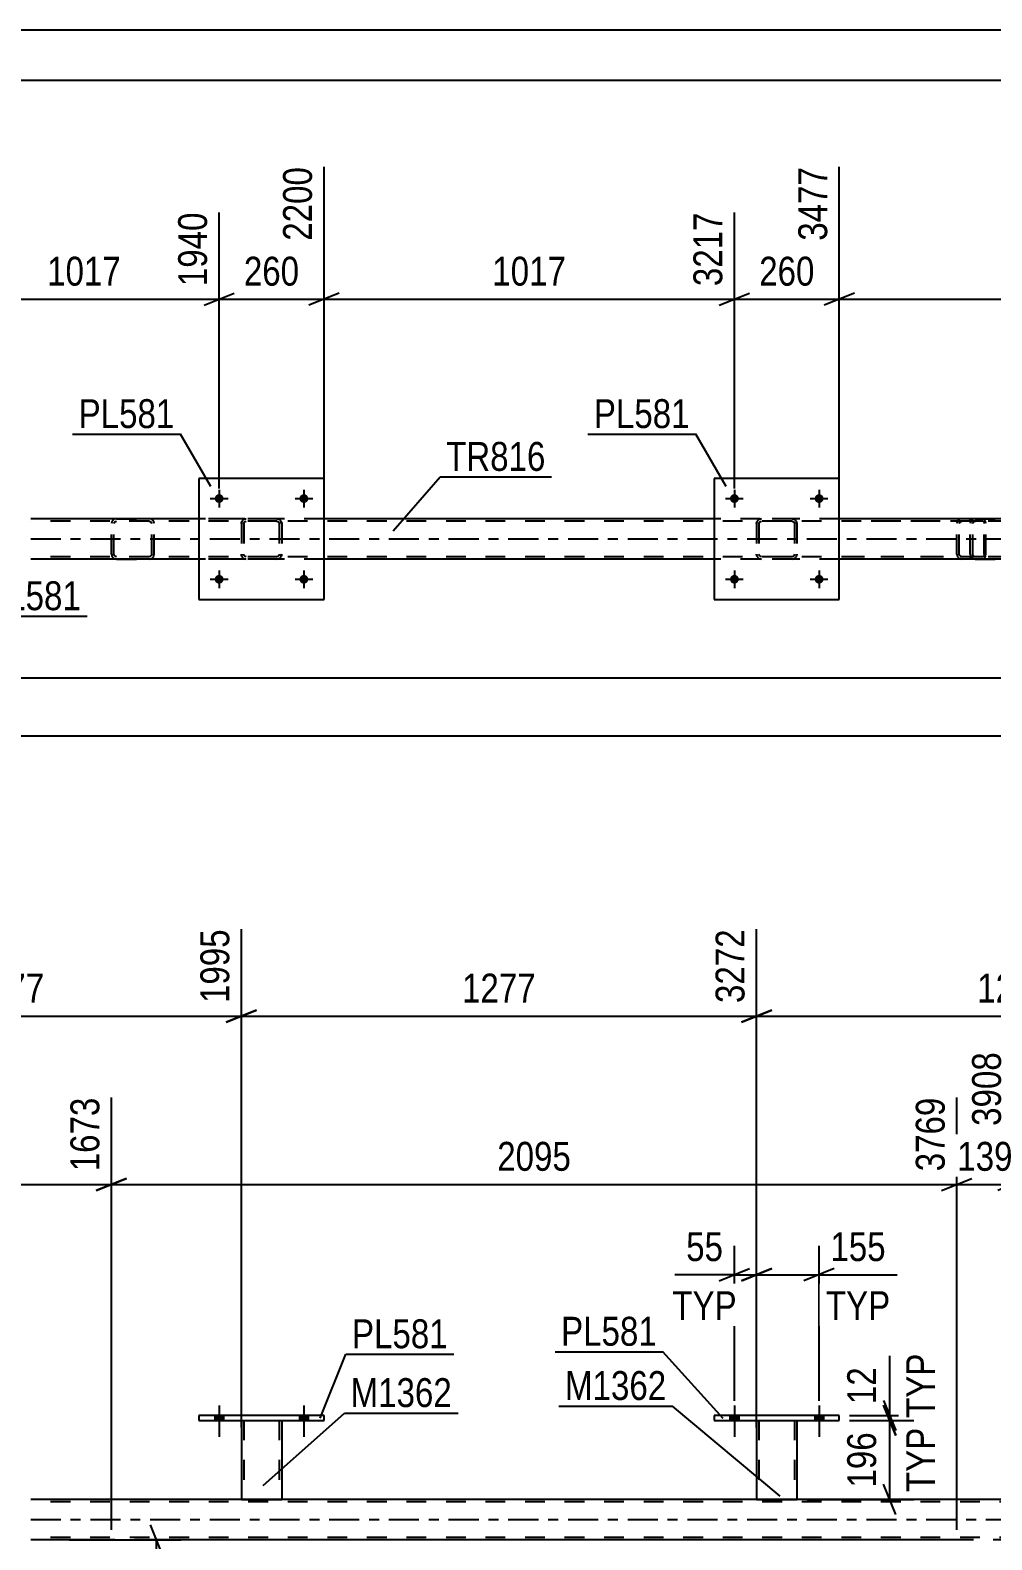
# Model space of a CAD drawing. Header units: millimetres. Extents: x 0 to 841, y 0 to 594.
# Drawn here: x 95.9 to 191.2, y 444.4 to 594 of the extents above; entities that cross this region are included whole.
import ezdxf

# ---------------------------------------------------------------- set-up
doc = ezdxf.new("R2010")
doc.units = ezdxf.units.MM
doc.linetypes.add('DXK_LINE_DOT2', pattern=[3.9198, 1.9599, -1.9599])
doc.linetypes.add('DXK_LINE_DOT3', pattern=[5.9187, 2.979, -0.9799, 0.9799, -0.9799])
doc.styles.add('Arial Narrow', font='ARIALN.TTF', dxfattribs={"height": 0.2})

# ---------------------------------------------------------------- blocks, each defined once
blk = doc.blocks.new('Unknown-272366397-1135')
at = {"color": 5, "linetype": 'Continuous'}
for p, q in [((841, 594), (0, 594)), ((836, 589), (5, 589))]:
    blk.add_line(p, q, dxfattribs=at)
blk = doc.blocks.new('Part-272366397-7309 - 4307')
at = {"color": 2, "linetype": 'Continuous'}
for p, q in [((176.11, 549.57), (163.71, 549.57)), ((163.71, 549.57), (163.71, 537.57)), ((176.11, 537.57), (176.11, 549.57)), ((163.71, 537.57), (176.11, 537.57))]:
    blk.add_line(p, q, dxfattribs=at)
blk = doc.blocks.new('Bolt-272366397-7340 - 4307')
at = {"linetype": 'Continuous'}
for points in [[(115.07, 539.57, -1), (114.19, 539.57, -1)], [(123.47, 539.57, -1), (122.59, 539.57, -1)]]:
    blk.add_hatch(color=1, dxfattribs=at).paths.add_polyline_path(points)
at = {"color": 1, "linetype": 'Continuous'}
for p, q in [((114.63, 540.45), (114.63, 538.69)), ((123.03, 540.45), (123.03, 538.69)), ((113.75, 539.57), (115.51, 539.57)), ((122.15, 539.57), (123.91, 539.57))]:
    blk.add_line(p, q, dxfattribs=at)
blk = doc.blocks.new('Part-272366397-4423 - 4307')
at = {"color": 2, "linetype": 'Continuous'}
for p, q in [((112.63, 545.57), (95.95, 545.57)), ((163.71, 545.57), (125.03, 545.57)), ((214.79, 545.57), (176.11, 545.57)), ((112.63, 541.57), (95.95, 541.57)), ((163.71, 541.57), (125.03, 541.57)), ((214.79, 541.57), (176.11, 541.57))]:
    blk.add_line(p, q, dxfattribs=at)
at = {"color": 7, "linetype": 'DXK_LINE_DOT2'}
for p, q in [((758.41, 545.33), (95.95, 545.33)), ((125.03, 545.57), (112.63, 545.57)), ((176.11, 545.57), (163.71, 545.57)), ((758.41, 541.81), (95.95, 541.81)), ((125.03, 541.57), (112.63, 541.57)), ((176.11, 541.57), (163.71, 541.57))]:
    blk.add_line(p, q, dxfattribs=at)
at = {"color": 7, "linetype": 'DXK_LINE_DOT3'}
blk.add_line((95.95, 543.57), (758.41, 543.57), dxfattribs=at)
blk = doc.blocks.new('Part-272366397-4360 - 4307')
at = {"color": 7, "linetype": 'DXK_LINE_DOT2'}
for p, q in [((189.12, 545.26), (189.08, 545.09)), ((189.08, 542.05), (189.08, 545.09)), ((189.12, 545.27), (189.12, 545.26)), ((189.34, 545.09), (189.36, 545.18)), ((189.34, 542.05), (189.34, 545.09)), ((189.36, 545.18), (189.41, 545.26)), ((189.59, 545.57), (189.4, 545.53)), ((189.41, 545.26), (189.49, 545.31)), ((189.49, 545.31), (189.59, 545.33)), ((189.59, 545.57), (192.83, 545.57)), ((204.58, 545.57), (189.59, 545.57)), ((204.58, 545.33), (189.59, 545.33)), ((193.02, 545.53), (192.83, 545.57)), ((192.83, 545.33), (192.92, 545.31)), ((192.92, 545.31), (193.01, 545.26)), ((193.01, 545.26), (193.06, 545.18)), ((193.06, 545.18), (193.08, 545.09)), ((193.08, 542.05), (193.08, 545.09)), ((193.3, 545.26), (193.3, 545.27)), ((193.34, 545.09), (193.3, 545.26)), ((193.34, 542.05), (193.34, 545.09)), ((189.08, 542.05), (189.12, 541.87)), ((189.36, 541.96), (189.34, 542.05)), ((189.41, 541.88), (189.36, 541.96)), ((189.49, 541.83), (189.41, 541.88)), ((189.59, 541.81), (189.49, 541.83)), ((204.58, 541.81), (189.59, 541.81)), ((192.92, 541.83), (192.83, 541.81)), ((193.01, 541.88), (192.92, 541.83)), ((193.06, 541.96), (193.01, 541.88)), ((193.08, 542.05), (193.06, 541.96)), ((193.3, 541.87), (193.34, 542.05)), ((189.4, 541.61), (189.59, 541.57)), ((189.59, 541.57), (192.83, 541.57)), ((204.58, 541.57), (189.59, 541.57)), ((192.83, 541.57), (193.02, 541.61))]:
    blk.add_line(p, q, dxfattribs=at)
for centre, start, end in [((189.57, 545.07), 110.7583, 155.68), ((192.85, 545.07), 24.32, 69.2417), ((189.57, 542.07), 204.32, 249.2417), ((192.85, 542.07), 290.7583, 335.68)]:
    blk.add_arc(centre, 0.496, start, end, dxfattribs=at)
blk = doc.blocks.new('Part-272366397-4368 - 4307')
at = {"color": 7, "linetype": 'DXK_LINE_DOT2'}
for p, q in [((103.98, 545.26), (103.95, 545.09)), ((103.95, 542.05), (103.95, 545.09)), ((103.98, 545.27), (103.98, 545.26)), ((104.2, 545.09), (104.22, 545.18)), ((104.2, 542.05), (104.2, 545.09)), ((104.22, 545.18), (104.28, 545.26)), ((104.46, 545.57), (104.26, 545.53)), ((104.28, 545.26), (104.36, 545.31)), ((104.36, 545.31), (104.46, 545.33)), ((104.46, 545.57), (107.69, 545.57)), ((119.44, 545.57), (104.46, 545.57)), ((119.44, 545.33), (104.46, 545.33)), ((107.89, 545.53), (107.69, 545.57)), ((107.69, 545.33), (107.79, 545.31)), ((107.79, 545.31), (107.87, 545.26)), ((107.87, 545.26), (107.93, 545.18)), ((107.93, 545.18), (107.95, 545.09)), ((107.95, 542.05), (107.95, 545.09)), ((108.17, 545.26), (108.16, 545.27)), ((108.2, 545.09), (108.17, 545.26)), ((108.2, 542.05), (108.2, 545.09)), ((103.95, 542.05), (103.98, 541.87)), ((104.22, 541.96), (104.2, 542.05)), ((104.28, 541.88), (104.22, 541.96)), ((104.36, 541.83), (104.28, 541.88)), ((104.46, 541.81), (104.36, 541.83)), ((119.44, 541.81), (104.46, 541.81)), ((107.79, 541.83), (107.69, 541.81)), ((107.87, 541.88), (107.79, 541.83)), ((107.93, 541.96), (107.87, 541.88)), ((107.95, 542.05), (107.93, 541.96)), ((108.16, 541.87), (108.2, 542.05)), ((104.26, 541.61), (104.46, 541.57)), ((104.46, 541.57), (107.69, 541.57)), ((119.44, 541.57), (104.46, 541.57)), ((107.69, 541.57), (107.89, 541.61))]:
    blk.add_line(p, q, dxfattribs=at)
for centre, start, end in [((104.44, 545.07), 110.7583, 155.68), ((107.71, 545.07), 24.32, 69.2417), ((104.44, 542.07), 204.32, 249.2417), ((107.71, 542.07), 290.7583, 335.68)]:
    blk.add_arc(centre, 0.496, start, end, dxfattribs=at)
blk = doc.blocks.new('Part-272366397-7310 - 4307')
at = {"color": 7, "linetype": 'DXK_LINE_DOT2'}
for p, q in [((116.83, 545.09), (116.86, 545.27)), ((116.86, 545.27), (116.83, 545.09)), ((116.83, 545.09), (116.83, 542.05)), ((117.07, 545.09), (117.09, 545.18)), ((117.07, 545.09), (117.07, 542.05)), ((117.09, 545.18), (117.14, 545.26)), ((117.12, 545.53), (117.31, 545.57)), ((117.31, 545.57), (117.12, 545.53)), ((117.14, 545.26), (117.22, 545.31)), ((117.22, 545.31), (117.31, 545.33)), ((120.35, 545.57), (117.31, 545.57)), ((120.35, 545.33), (117.31, 545.33)), ((120.35, 545.57), (120.53, 545.53)), ((120.53, 545.53), (120.35, 545.57)), ((120.35, 545.33), (120.44, 545.31)), ((120.44, 545.31), (120.52, 545.26)), ((120.52, 545.26), (120.57, 545.18)), ((120.57, 545.18), (120.59, 545.09)), ((120.59, 545.09), (120.59, 542.05)), ((120.79, 545.27), (120.83, 545.09)), ((120.83, 545.09), (120.79, 545.27)), ((120.83, 545.09), (120.83, 542.05)), ((116.86, 541.87), (116.83, 542.05)), ((116.83, 542.05), (116.86, 541.87)), ((117.09, 541.96), (117.07, 542.05)), ((117.14, 541.88), (117.09, 541.96)), ((117.22, 541.83), (117.14, 541.88)), ((117.31, 541.81), (117.22, 541.83)), ((120.35, 541.81), (117.31, 541.81)), ((120.44, 541.83), (120.35, 541.81)), ((120.52, 541.88), (120.44, 541.83)), ((120.57, 541.96), (120.52, 541.88)), ((120.59, 542.05), (120.57, 541.96)), ((120.83, 542.05), (120.79, 541.87)), ((120.79, 541.87), (120.83, 542.05)), ((117.31, 541.57), (117.12, 541.61)), ((117.12, 541.61), (117.31, 541.57)), ((120.35, 541.57), (117.31, 541.57)), ((120.53, 541.61), (120.35, 541.57)), ((120.35, 541.57), (120.53, 541.61))]:
    blk.add_line(p, q, dxfattribs=at)
at = {"color": 7, "linetype": 'DXK_LINE_DOT3'}
blk.add_line((118.83, 543.57), (118.83, 543.57), dxfattribs=at)
at = {"color": 7, "linetype": 'DXK_LINE_DOT2'}
for centre, start, end in [((117.31, 545.09), 112.5, 157.5), ((117.31, 545.09), 112.5, 157.5), ((120.35, 545.09), 22.5, 67.5), ((120.35, 545.09), 22.5, 67.5), ((117.31, 542.05), 202.5, 247.5), ((117.31, 542.05), 202.5, 247.5), ((120.35, 542.05), 292.5, 337.5), ((120.35, 542.05), 292.5, 337.5)]:
    blk.add_arc(centre, 0.48, start, end, dxfattribs=at)
blk = doc.blocks.new('Part-272366397-4374 - 4307')
at = {"color": 7, "linetype": 'DXK_LINE_DOT2'}
for p, q in [((189.08, 545.57), (178.2, 545.57)), ((189.08, 545.33), (178.2, 545.33)), ((187.8, 545.26), (187.76, 545.09)), ((187.76, 542.05), (187.76, 545.09)), ((187.8, 545.27), (187.8, 545.26)), ((188.01, 545.09), (188.03, 545.18)), ((188.01, 542.05), (188.01, 545.09)), ((188.03, 545.18), (188.09, 545.26)), ((188.27, 545.57), (188.07, 545.53)), ((188.09, 545.26), (188.17, 545.31)), ((188.17, 545.31), (188.27, 545.33)), ((190.36, 545.57), (188.27, 545.57)), ((190.36, 545.33), (188.27, 545.33)), ((189.08, 545.33), (189.08, 545.57)), ((190.46, 545.53), (190.36, 545.57)), ((190.36, 545.33), (190.41, 545.31)), ((190.41, 545.31), (190.45, 545.26)), ((190.45, 545.26), (190.48, 545.18)), ((190.55, 545.43), (190.46, 545.53)), ((190.48, 545.18), (190.49, 545.09)), ((190.49, 542.05), (190.49, 545.09)), ((190.61, 545.27), (190.55, 545.43)), ((190.63, 545.09), (190.61, 545.27)), ((190.63, 542.05), (190.63, 545.09)), ((190.36, 541.81), (178.2, 541.81)), ((187.76, 542.05), (187.8, 541.87)), ((188.03, 541.96), (188.01, 542.05)), ((188.09, 541.88), (188.03, 541.96)), ((188.17, 541.83), (188.09, 541.88)), ((188.27, 541.81), (188.17, 541.83)), ((189.08, 541.81), (189.08, 541.57)), ((190.41, 541.83), (190.36, 541.81)), ((190.45, 541.88), (190.41, 541.83)), ((190.48, 541.96), (190.45, 541.88)), ((190.46, 541.61), (190.55, 541.71)), ((190.49, 542.05), (190.48, 541.96)), ((190.55, 541.71), (190.61, 541.87)), ((190.61, 541.87), (190.63, 542.05)), ((189.08, 541.57), (178.2, 541.57)), ((188.07, 541.61), (188.27, 541.57)), ((190.36, 541.57), (188.27, 541.57)), ((190.36, 541.57), (190.46, 541.61))]:
    blk.add_line(p, q, dxfattribs=at)
for centre, start, end in [((188.25, 545.08), 111.1941, 156.1506), ((188.25, 542.07), 203.8494, 248.8059)]:
    blk.add_arc(centre, 0.492, start, end, dxfattribs=at)
blk = doc.blocks.new('Part-272366397-7308 - 4307')
at = {"color": 7, "linetype": 'DXK_LINE_DOT2'}
for p, q in [((167.91, 545.09), (167.94, 545.27)), ((167.94, 545.27), (167.91, 545.09)), ((167.91, 545.09), (167.91, 542.05)), ((168.15, 545.09), (168.17, 545.18)), ((168.15, 545.09), (168.15, 542.05)), ((168.17, 545.18), (168.22, 545.26)), ((168.2, 545.53), (168.39, 545.57)), ((168.39, 545.57), (168.2, 545.53)), ((168.22, 545.26), (168.3, 545.31)), ((168.3, 545.31), (168.39, 545.33)), ((171.43, 545.57), (168.39, 545.57)), ((171.43, 545.33), (168.39, 545.33)), ((171.43, 545.57), (171.61, 545.53)), ((171.61, 545.53), (171.43, 545.57)), ((171.43, 545.33), (171.52, 545.31)), ((171.52, 545.31), (171.6, 545.26)), ((171.6, 545.26), (171.65, 545.18)), ((171.65, 545.18), (171.67, 545.09)), ((171.67, 545.09), (171.67, 542.05)), ((171.87, 545.27), (171.91, 545.09)), ((171.91, 545.09), (171.87, 545.27)), ((171.91, 545.09), (171.91, 542.05)), ((167.94, 541.87), (167.91, 542.05)), ((167.91, 542.05), (167.94, 541.87)), ((168.17, 541.96), (168.15, 542.05)), ((168.22, 541.88), (168.17, 541.96)), ((168.3, 541.83), (168.22, 541.88)), ((168.39, 541.81), (168.3, 541.83)), ((171.43, 541.81), (168.39, 541.81)), ((171.52, 541.83), (171.43, 541.81)), ((171.6, 541.88), (171.52, 541.83)), ((171.65, 541.96), (171.6, 541.88)), ((171.67, 542.05), (171.65, 541.96)), ((171.91, 542.05), (171.87, 541.87)), ((171.87, 541.87), (171.91, 542.05)), ((168.39, 541.57), (168.2, 541.61)), ((168.2, 541.61), (168.39, 541.57)), ((171.43, 541.57), (168.39, 541.57)), ((171.61, 541.61), (171.43, 541.57)), ((171.43, 541.57), (171.61, 541.61))]:
    blk.add_line(p, q, dxfattribs=at)
at = {"color": 7, "linetype": 'DXK_LINE_DOT3'}
blk.add_line((169.91, 543.57), (169.91, 543.57), dxfattribs=at)
at = {"color": 7, "linetype": 'DXK_LINE_DOT2'}
for centre, start, end in [((168.39, 545.09), 112.5, 157.5), ((168.39, 545.09), 112.5, 157.5), ((171.43, 545.09), 22.5, 67.5), ((171.43, 545.09), 22.5, 67.5), ((168.39, 542.05), 202.5, 247.5), ((168.39, 542.05), 202.5, 247.5), ((171.43, 542.05), 292.5, 337.5), ((171.43, 542.05), 292.5, 337.5)]:
    blk.add_arc(centre, 0.48, start, end, dxfattribs=at)
blk = doc.blocks.new('Part-272366397-7311 - 4307')
at = {"color": 2, "linetype": 'Continuous'}
for p, q in [((125.03, 549.57), (112.63, 549.57)), ((112.63, 549.57), (112.63, 537.57)), ((125.03, 537.57), (125.03, 549.57)), ((112.63, 537.57), (125.03, 537.57))]:
    blk.add_line(p, q, dxfattribs=at)
blk = doc.blocks.new('Bolt-272366397-7338 - 4307')
at = {"linetype": 'Continuous'}
for points in [[(166.15, 539.57, -1), (165.27, 539.57, -1)], [(174.55, 539.57, -1), (173.67, 539.57, -1)]]:
    blk.add_hatch(color=1, dxfattribs=at).paths.add_polyline_path(points)
at = {"color": 1, "linetype": 'Continuous'}
for p, q in [((165.71, 540.45), (165.71, 538.69)), ((174.11, 540.45), (174.11, 538.69)), ((164.83, 539.57), (166.59, 539.57)), ((173.23, 539.57), (174.99, 539.57))]:
    blk.add_line(p, q, dxfattribs=at)
blk = doc.blocks.new('Bolt-272366397-7339 - 4307')
at = {"linetype": 'Continuous'}
for points in [[(166.15, 547.57, -1), (165.27, 547.57, -1)], [(174.55, 547.57, -1), (173.67, 547.57, -1)]]:
    blk.add_hatch(color=1, dxfattribs=at).paths.add_polyline_path(points)
at = {"color": 1, "linetype": 'Continuous'}
for p, q in [((165.71, 548.45), (165.71, 546.69)), ((174.11, 548.45), (174.11, 546.69)), ((164.83, 547.57), (166.59, 547.57)), ((173.23, 547.57), (174.99, 547.57))]:
    blk.add_line(p, q, dxfattribs=at)
blk = doc.blocks.new('Bolt-272366397-7341 - 4307')
at = {"linetype": 'Continuous'}
for points in [[(115.07, 547.57, -1), (114.19, 547.57, -1)], [(123.47, 547.57, -1), (122.59, 547.57, -1)]]:
    blk.add_hatch(color=1, dxfattribs=at).paths.add_polyline_path(points)
at = {"color": 1, "linetype": 'Continuous'}
for p, q in [((114.63, 548.45), (114.63, 546.69)), ((123.03, 548.45), (123.03, 546.69)), ((113.75, 547.57), (115.51, 547.57)), ((122.15, 547.57), (123.91, 547.57))]:
    blk.add_line(p, q, dxfattribs=at)
blk = doc.blocks.new('Part-272366397-6205 - 2830')
at = {"color": 2, "linetype": 'Continuous'}
for p, q in [((163.71, 456.68), (163.71, 456.2)), ((176.11, 456.68), (163.71, 456.68)), ((176.11, 456.2), (176.11, 456.68)), ((163.71, 456.2), (176.11, 456.2))]:
    blk.add_line(p, q, dxfattribs=at)
blk = doc.blocks.new('Bolt-272366397-6236 - 2830')
at = {"linetype": 'Continuous'}
for points in [[(114.19, 456.2), (115.07, 456.2), (115.07, 456.68), (114.19, 456.68)], [(122.59, 456.2), (123.47, 456.2), (123.47, 456.68), (122.59, 456.68)]]:
    blk.add_hatch(color=1, dxfattribs=at).paths.add_polyline_path(points)
at = {"color": 1, "linetype": 'Continuous'}
for p, q in [((114.19, 456.68), (114.19, 456.2)), ((114.63, 457.68), (114.63, 454.56)), ((115.07, 456.68), (115.07, 456.2)), ((122.59, 456.68), (122.59, 456.2)), ((123.03, 457.68), (123.03, 454.56)), ((123.47, 456.68), (123.47, 456.2))]:
    blk.add_line(p, q, dxfattribs=at)
blk = doc.blocks.new('Part-272366397-2989 - 2830')
at = {"color": 2, "linetype": 'Continuous'}
for p, q in [((751.77, 448.36), (95.95, 448.36)), ((103.95, 444.36), (95.95, 444.36)), ((187.76, 444.36), (108.2, 444.36))]:
    blk.add_line(p, q, dxfattribs=at)
at = {"color": 7, "linetype": 'DXK_LINE_DOT2'}
for p, q in [((758.41, 448.12), (95.95, 448.12)), ((758.41, 444.6), (95.95, 444.6)), ((108.2, 444.36), (103.95, 444.36)), ((193.34, 444.36), (187.76, 444.36))]:
    blk.add_line(p, q, dxfattribs=at)
at = {"color": 7, "linetype": 'DXK_LINE_DOT3'}
blk.add_line((95.95, 446.36), (758.41, 446.36), dxfattribs=at)
blk = doc.blocks.new('Bolt-272366397-6237 - 2830')
at = {"linetype": 'Continuous'}
for points in [[(114.19, 456.2), (115.07, 456.2), (115.07, 456.68), (114.19, 456.68)], [(122.59, 456.2), (123.47, 456.2), (123.47, 456.68), (122.59, 456.68)]]:
    blk.add_hatch(color=1, dxfattribs=at).paths.add_polyline_path(points)
at = {"color": 1, "linetype": 'Continuous'}
for p, q in [((114.19, 456.68), (114.19, 456.2)), ((114.63, 457.68), (114.63, 454.56)), ((115.07, 456.68), (115.07, 456.2)), ((122.59, 456.68), (122.59, 456.2)), ((123.03, 457.68), (123.03, 454.56)), ((123.47, 456.68), (123.47, 456.2))]:
    blk.add_line(p, q, dxfattribs=at)
blk = doc.blocks.new('Bolt-272366397-6234 - 2830')
at = {"linetype": 'Continuous'}
for points in [[(165.27, 456.2), (166.15, 456.2), (166.15, 456.68), (165.27, 456.68)], [(173.67, 456.2), (174.55, 456.2), (174.55, 456.68), (173.67, 456.68)]]:
    blk.add_hatch(color=1, dxfattribs=at).paths.add_polyline_path(points)
at = {"color": 1, "linetype": 'Continuous'}
for p, q in [((165.27, 456.68), (165.27, 456.2)), ((165.71, 457.68), (165.71, 454.56)), ((166.15, 456.68), (166.15, 456.2)), ((173.67, 456.68), (173.67, 456.2)), ((174.11, 457.68), (174.11, 454.56)), ((174.55, 456.68), (174.55, 456.2))]:
    blk.add_line(p, q, dxfattribs=at)
blk = doc.blocks.new('Part-272366397-6204 - 2830')
at = {"color": 2, "linetype": 'Continuous'}
for p, q in [((167.91, 456.2), (167.91, 448.36)), ((171.91, 456.2), (171.91, 448.36)), ((167.91, 448.36), (171.91, 448.36))]:
    blk.add_line(p, q, dxfattribs=at)
at = {"color": 7, "linetype": 'DXK_LINE_DOT2'}
for p, q in [((167.91, 456.2), (171.91, 456.2)), ((167.91, 456.2), (167.91, 456.2)), ((167.91, 456.2), (167.91, 456.2)), ((168.15, 456.2), (168.15, 448.36)), ((171.67, 456.2), (171.67, 448.36)), ((171.91, 456.2), (171.91, 456.2)), ((171.91, 456.2), (171.91, 456.2)), ((171.61, 448.36), (171.65, 448.36)), ((171.61, 448.36), (171.65, 448.36)), ((171.65, 448.36), (171.67, 448.36)), ((171.65, 448.36), (171.67, 448.36))]:
    blk.add_line(p, q, dxfattribs=at)
blk = doc.blocks.new('Part-272366397-6206 - 2830')
at = {"color": 2, "linetype": 'Continuous'}
for p, q in [((116.83, 456.2), (116.83, 448.36)), ((120.83, 456.2), (120.83, 448.36)), ((116.83, 448.36), (120.83, 448.36))]:
    blk.add_line(p, q, dxfattribs=at)
at = {"color": 7, "linetype": 'DXK_LINE_DOT2'}
for p, q in [((116.83, 456.2), (120.83, 456.2)), ((116.83, 456.2), (116.83, 456.2)), ((116.83, 456.2), (116.83, 456.2)), ((117.07, 456.2), (117.07, 448.36)), ((120.59, 456.2), (120.59, 448.36)), ((120.83, 456.2), (120.83, 456.2)), ((120.83, 456.2), (120.83, 456.2)), ((120.53, 448.36), (120.57, 448.36)), ((120.53, 448.36), (120.57, 448.36)), ((120.57, 448.36), (120.59, 448.36)), ((120.57, 448.36), (120.59, 448.36))]:
    blk.add_line(p, q, dxfattribs=at)
blk = doc.blocks.new('Part-272366397-6207 - 2830')
at = {"color": 2, "linetype": 'Continuous'}
for p, q in [((112.63, 456.68), (112.63, 456.2)), ((125.03, 456.68), (112.63, 456.68)), ((125.03, 456.2), (125.03, 456.68)), ((112.63, 456.2), (125.03, 456.2))]:
    blk.add_line(p, q, dxfattribs=at)
blk = doc.blocks.new('Bolt-272366397-6235 - 2830')
at = {"linetype": 'Continuous'}
for points in [[(165.27, 456.2), (166.15, 456.2), (166.15, 456.68), (165.27, 456.68)], [(173.67, 456.2), (174.55, 456.2), (174.55, 456.68), (173.67, 456.68)]]:
    blk.add_hatch(color=1, dxfattribs=at).paths.add_polyline_path(points)
at = {"color": 1, "linetype": 'Continuous'}
for p, q in [((165.27, 456.68), (165.27, 456.2)), ((165.71, 457.68), (165.71, 454.56)), ((166.15, 456.68), (166.15, 456.2)), ((173.67, 456.68), (173.67, 456.2)), ((174.11, 457.68), (174.11, 454.56)), ((174.55, 456.68), (174.55, 456.2))]:
    blk.add_line(p, q, dxfattribs=at)
blk = doc.blocks.new('StraightDimension-272366397-13908 - 4307')
at = {"color": 7, "linetype": 'Continuous'}
for p, q in [((87.85, 549.02), (87.85, 578.61)), ((114.63, 548.57), (114.63, 575.94)), ((89.35, 567.93), (86.35, 566.73)), ((87.85, 567.33), (114.63, 567.33)), ((113.13, 566.73), (116.13, 567.93))]:
    blk.add_line(p, q, dxfattribs=at)
at = {"color": 0}
blk.add_wipeout([(105.49, 568.08), (105.49, 572.28), (96.98, 572.28), (96.98, 568.08)], dxfattribs=at)
at = {"color": 3, "style": 'Arial Narrow'}
blk.add_text('1017', height=2.863, dxfattribs=at).set_placement((97.58, 568.68))
at = {"color": 0, "linetype": 'Continuous'}
blk.add_wipeout([(114.03, 576.54), (109.83, 576.54), (109.83, 568.03), (114.03, 568.03)], dxfattribs=at)
at = {"color": 3, "linetype": 'Continuous', "style": 'Arial Narrow'}
blk.add_text('1940', height=2.863, rotation=90.0002, dxfattribs=at).set_placement((113.43, 568.63))
blk = doc.blocks.new('StraightDimension-272366397-13907 - 4307')
at = {"color": 7, "linetype": 'Continuous'}
for p, q in [((125.03, 548.57), (125.03, 580.44)), ((114.63, 548.57), (114.63, 575.94)), ((113.13, 566.73), (116.13, 567.93)), ((114.63, 567.33), (125.03, 567.33)), ((126.53, 567.93), (123.53, 566.73))]:
    blk.add_line(p, q, dxfattribs=at)
at = {"color": 0}
blk.add_wipeout([(123.17, 568.08), (123.17, 572.28), (116.48, 572.28), (116.48, 568.08)], dxfattribs=at)
at = {"color": 3, "style": 'Arial Narrow'}
blk.add_text('260', height=2.863, dxfattribs=at).set_placement((117.08, 568.68))
at = {"color": 0, "linetype": 'Continuous'}
blk.add_wipeout([(124.43, 581.04), (120.23, 581.04), (120.23, 572.53), (124.43, 572.53)], dxfattribs=at)
at = {"color": 3, "linetype": 'Continuous', "style": 'Arial Narrow'}
blk.add_text('2200', height=2.863, rotation=90.0002, dxfattribs=at).set_placement((123.83, 573.13))
blk = doc.blocks.new('StraightDimension-272366397-13906 - 4307')
at = {"color": 7, "linetype": 'Continuous'}
for p, q in [((125.03, 548.57), (125.03, 580.44)), ((165.71, 548.57), (165.71, 575.94)), ((126.53, 567.93), (123.53, 566.73)), ((125.03, 567.33), (165.71, 567.33)), ((164.21, 566.73), (167.21, 567.93))]:
    blk.add_line(p, q, dxfattribs=at)
at = {"color": 0}
blk.add_wipeout([(149.62, 568.08), (149.62, 572.28), (141.11, 572.28), (141.11, 568.08)], dxfattribs=at)
at = {"color": 3, "style": 'Arial Narrow'}
blk.add_text('1017', height=2.863, dxfattribs=at).set_placement((141.71, 568.68))
at = {"color": 0, "linetype": 'Continuous'}
blk.add_wipeout([(165.11, 576.54), (160.91, 576.54), (160.91, 568.03), (165.11, 568.03)], dxfattribs=at)
at = {"color": 3, "linetype": 'Continuous', "style": 'Arial Narrow'}
blk.add_text('3217', height=2.863, rotation=90.0002, dxfattribs=at).set_placement((164.51, 568.63))
blk = doc.blocks.new('StraightDimension-272366397-13904 - 4307')
at = {"color": 7, "linetype": 'Continuous'}
for p, q in [((176.11, 548.57), (176.11, 580.44)), ((216.79, 548.57), (216.79, 575.94)), ((177.61, 567.93), (174.61, 566.73)), ((176.11, 567.33), (216.79, 567.33)), ((215.29, 566.73), (218.29, 567.93))]:
    blk.add_line(p, q, dxfattribs=at)
at = {"color": 0}
blk.add_wipeout([(200.7, 568.08), (200.7, 572.28), (192.19, 572.28), (192.19, 568.08)], dxfattribs=at)
at = {"color": 3, "style": 'Arial Narrow'}
blk.add_text('1017', height=2.863, dxfattribs=at).set_placement((192.79, 568.68))
at = {"color": 0, "linetype": 'Continuous'}
blk.add_wipeout([(216.19, 576.54), (211.99, 576.54), (211.99, 568.03), (216.19, 568.03)], dxfattribs=at)
at = {"color": 3, "linetype": 'Continuous', "style": 'Arial Narrow'}
blk.add_text('4494', height=2.863, rotation=90.0002, dxfattribs=at).set_placement((215.59, 568.63))
blk = doc.blocks.new('StraightDimension-272366397-4458 - 4307')
at = {"color": 7, "linetype": 'Continuous'}
blk.add_line((58.83, 529.79), (758.41, 529.79), dxfattribs=at)
blk = doc.blocks.new('StraightDimension-272366397-9369 - 4307')
at = {"color": 7, "linetype": 'Continuous'}
blk.add_line((58.19, 524.07), (759.43, 524.07), dxfattribs=at)
blk = doc.blocks.new('StraightDimension-272366397-13905 - 4307')
at = {"color": 7, "linetype": 'Continuous'}
for p, q in [((176.11, 548.57), (176.11, 580.44)), ((165.71, 548.57), (165.71, 575.94)), ((164.21, 566.73), (167.21, 567.93)), ((165.71, 567.33), (176.11, 567.33)), ((177.61, 567.93), (174.61, 566.73))]:
    blk.add_line(p, q, dxfattribs=at)
at = {"color": 0}
blk.add_wipeout([(174.25, 568.08), (174.25, 572.28), (167.57, 572.28), (167.57, 568.08)], dxfattribs=at)
at = {"color": 3, "style": 'Arial Narrow'}
blk.add_text('260', height=2.863, dxfattribs=at).set_placement((168.17, 568.68))
at = {"color": 0, "linetype": 'Continuous'}
blk.add_wipeout([(175.51, 581.04), (171.31, 581.04), (171.31, 572.53), (175.51, 572.53)], dxfattribs=at)
at = {"color": 3, "linetype": 'Continuous', "style": 'Arial Narrow'}
blk.add_text('3477', height=2.863, rotation=90.0002, dxfattribs=at).set_placement((174.91, 573.13))
blk = doc.blocks.new('StraightDimension-272366397-4164 - 2830')
at = {"color": 7, "linetype": 'Continuous'}
for p, q in [((109.02, 442.86), (107.82, 445.86)), ((99.75, 444.36), (110.82, 444.36)), ((108.42, 323.14), (108.42, 444.36)), ((107.82, 324.64), (109.02, 321.64)), ((115.92, 323.14), (105.57, 323.14))]:
    blk.add_line(p, q, dxfattribs=at)
at = {"color": 0}
blk.add_wipeout([(107.67, 388.01), (103.47, 388.01), (103.47, 379.49), (107.67, 379.49)], dxfattribs=at)
at = {"color": 3, "style": 'Arial Narrow'}
blk.add_text('3030', height=2.863, rotation=90.0002, dxfattribs=at).set_placement((107.07, 380.09))
blk = doc.blocks.new('StraightDimension-272366397-16489 - 2830')
at = {"color": 7, "linetype": 'Continuous'}
for p, q in [((181.11, 456.68), (181.11, 462.59)), ((181.11, 456.68), (181.11, 462.59)), ((180.51, 458.18), (181.71, 455.18)), ((177.11, 456.68), (183.51, 456.68)), ((181.71, 454.7), (180.51, 457.7)), ((181.11, 456.2), (181.11, 456.68)), ((177.11, 456.2), (183.51, 456.2))]:
    blk.add_line(p, q, dxfattribs=at)
at = {"color": 0, "linetype": 'Continuous'}
blk.add_wipeout([(186.21, 463.43), (182.01, 463.43), (182.01, 455.84), (186.21, 455.84)], dxfattribs=at)
at = {"color": 0}
blk.add_wipeout([(180.36, 462.06), (176.16, 462.06), (176.16, 457.21), (180.36, 457.21)], dxfattribs=at)
at = {"color": 3, "linetype": 'Continuous', "style": 'Arial Narrow'}
blk.add_text('TYP', height=2.863, rotation=90.0002, dxfattribs=at).set_placement((185.61, 456.44))
at = {"color": 3, "style": 'Arial Narrow'}
blk.add_text('12', height=2.863, rotation=90.0002, dxfattribs=at).set_placement((179.76, 457.81))
blk = doc.blocks.new('StraightDimension-272366397-16123 - 2830')
at = {"color": 7, "linetype": 'Continuous'}
for p, q in [((116.83, 455.48), (116.83, 504.88)), ((70.48, 455.71), (70.48, 503.06)), ((71.98, 496.87), (68.98, 495.67)), ((115.33, 495.67), (118.33, 496.87)), ((70.48, 496.27), (116.83, 496.27))]:
    blk.add_line(p, q, dxfattribs=at)
at = {"color": 0}
blk.add_wipeout([(97.91, 497.02), (97.91, 501.22), (89.39, 501.22), (89.39, 497.02)], dxfattribs=at)
at = {"color": 3, "style": 'Arial Narrow'}
blk.add_text('1277', height=2.863, dxfattribs=at).set_placement((89.99, 497.62))
at = {"color": 0, "linetype": 'Continuous'}
blk.add_wipeout([(116.23, 505.48), (112.03, 505.48), (112.03, 496.97), (116.23, 496.97)], dxfattribs=at)
at = {"color": 3, "linetype": 'Continuous', "style": 'Arial Narrow'}
blk.add_text('1995', height=2.863, rotation=90.0002, dxfattribs=at).set_placement((115.63, 497.57))
blk = doc.blocks.new('StraightDimension-272366397-3806 - 2830')
at = {"color": 7, "linetype": 'Continuous'}
for p, q in [((103.95, 445.36), (103.95, 488.21)), ((187.76, 445.36), (187.76, 488.21)), ((105.45, 480.19), (102.45, 478.99)), ((103.95, 479.59), (187.76, 479.59)), ((186.26, 478.99), (189.26, 480.19))]:
    blk.add_line(p, q, dxfattribs=at)
at = {"color": 0}
blk.add_wipeout([(150.11, 480.34), (150.11, 484.54), (141.6, 484.54), (141.6, 480.34)], dxfattribs=at)
at = {"color": 3, "style": 'Arial Narrow'}
blk.add_text('2095', height=2.863, dxfattribs=at).set_placement((142.2, 480.94))
at = {"color": 0, "linetype": 'Continuous'}
blk.add_wipeout([(187.16, 488.81), (182.96, 488.81), (182.96, 480.29), (187.16, 480.29)], dxfattribs=at)
at = {"color": 3, "linetype": 'Continuous', "style": 'Arial Narrow'}
blk.add_text('3769', height=2.863, rotation=90.0002, dxfattribs=at).set_placement((186.56, 480.89))
blk = doc.blocks.new('StraightDimension-272366397-3823 - 2830')
at = {"color": 7, "linetype": 'Continuous'}
for p, q in [((103.95, 445.36), (103.95, 488.21)), ((49.66, 449.36), (49.66, 482.72)), ((51.16, 480.19), (48.16, 478.99)), ((49.66, 479.59), (103.95, 479.59)), ((102.45, 478.99), (105.45, 480.19))]:
    blk.add_line(p, q, dxfattribs=at)
at = {"color": 0}
blk.add_wipeout([(81.06, 480.34), (81.06, 484.54), (72.54, 484.54), (72.54, 480.34)], dxfattribs=at)
at = {"color": 3, "style": 'Arial Narrow'}
blk.add_text('1673', height=2.863, dxfattribs=at).set_placement((73.14, 480.94))
at = {"color": 0, "linetype": 'Continuous'}
for points in [[(103.35, 488.81), (99.15, 488.81), (99.15, 480.29), (103.35, 480.29)], [(49.06, 483.32), (44.86, 483.32), (44.86, 480.29), (49.06, 480.29)]]:
    blk.add_wipeout(points, dxfattribs=at)
at = {"color": 3, "linetype": 'Continuous', "style": 'Arial Narrow'}
for s, height, p in [('1673', 2.863, (102.75, 480.89)), ('0', 2.86, (48.46, 480.89))]:
    blk.add_text(s, height=height, rotation=90.0002, dxfattribs=at).set_placement(p)
blk = doc.blocks.new('StraightDimension-272366397-3850 - 2830')
at = {"color": 7, "linetype": 'Continuous'}
for p, q in [((193.34, 445.36), (193.34, 492.71)), ((187.76, 445.36), (187.76, 488.21)), ((186.26, 478.99), (189.26, 480.19)), ((187.76, 479.59), (193.34, 479.59)), ((194.84, 480.19), (191.84, 478.99))]:
    blk.add_line(p, q, dxfattribs=at)
at = {"color": 0}
blk.add_wipeout([(193.89, 480.34), (193.89, 484.54), (187.21, 484.54), (187.21, 480.34)], dxfattribs=at)
at = {"color": 3, "style": 'Arial Narrow'}
blk.add_text('139', height=2.863, dxfattribs=at).set_placement((187.81, 480.94))
at = {"color": 0, "linetype": 'Continuous'}
blk.add_wipeout([(192.74, 493.31), (188.54, 493.31), (188.54, 484.79), (192.74, 484.79)], dxfattribs=at)
at = {"color": 3, "linetype": 'Continuous', "style": 'Arial Narrow'}
blk.add_text('3908', height=2.863, rotation=90.0002, dxfattribs=at).set_placement((192.14, 485.39))
blk = doc.blocks.new('StraightDimension-272366397-16121 - 2830')
at = {"color": 7, "linetype": 'Continuous'}
for p, q in [((167.91, 455.48), (167.91, 504.88)), ((218.99, 455.48), (218.99, 504.88)), ((169.41, 496.87), (166.41, 495.67)), ((217.49, 495.67), (220.49, 496.87)), ((167.91, 496.27), (218.99, 496.27))]:
    blk.add_line(p, q, dxfattribs=at)
at = {"color": 0}
blk.add_wipeout([(197.7, 497.02), (197.7, 501.22), (189.19, 501.22), (189.19, 497.02)], dxfattribs=at)
at = {"color": 3, "style": 'Arial Narrow'}
blk.add_text('1277', height=2.863, dxfattribs=at).set_placement((189.79, 497.62))
at = {"color": 0, "linetype": 'Continuous'}
blk.add_wipeout([(218.39, 505.48), (214.19, 505.48), (214.19, 496.97), (218.39, 496.97)], dxfattribs=at)
at = {"color": 3, "linetype": 'Continuous', "style": 'Arial Narrow'}
blk.add_text('4549', height=2.863, rotation=90.0002, dxfattribs=at).set_placement((217.79, 497.57))
blk = doc.blocks.new('StraightDimension-272366397-16122 - 2830')
at = {"color": 7, "linetype": 'Continuous'}
for p, q in [((116.83, 455.48), (116.83, 504.88)), ((167.91, 455.48), (167.91, 504.88)), ((118.33, 496.87), (115.33, 495.67)), ((166.41, 495.67), (169.41, 496.87)), ((116.83, 496.27), (167.91, 496.27))]:
    blk.add_line(p, q, dxfattribs=at)
at = {"color": 0}
blk.add_wipeout([(146.62, 497.02), (146.62, 501.22), (138.11, 501.22), (138.11, 497.02)], dxfattribs=at)
at = {"color": 3, "style": 'Arial Narrow'}
blk.add_text('1277', height=2.863, dxfattribs=at).set_placement((138.71, 497.62))
at = {"color": 0, "linetype": 'Continuous'}
blk.add_wipeout([(167.31, 505.48), (163.11, 505.48), (163.11, 496.97), (167.31, 496.97)], dxfattribs=at)
at = {"color": 3, "linetype": 'Continuous', "style": 'Arial Narrow'}
blk.add_text('3272', height=2.863, rotation=90.0002, dxfattribs=at).set_placement((166.71, 497.57))
blk = doc.blocks.new('StraightDimension-272366397-16474 - 2830')
at = {"color": 7, "linetype": 'Continuous'}
for p, q in [((167.91, 457.2), (167.91, 473.49)), ((174.11, 458.14), (174.11, 473.49)), ((166.41, 470.04), (169.41, 471.24)), ((167.91, 470.64), (174.11, 470.64)), ((175.61, 471.24), (172.61, 470.04)), ((174.11, 470.64), (181.84, 470.64)), ((174.11, 470.64), (181.84, 470.64))]:
    blk.add_line(p, q, dxfattribs=at)
at = {"color": 0}
blk.add_wipeout([(181.32, 471.39), (181.32, 475.59), (174.63, 475.59), (174.63, 471.39)], dxfattribs=at)
at = {"color": 0, "linetype": 'Continuous'}
blk.add_wipeout([(181.77, 465.54), (181.77, 469.74), (174.18, 469.74), (174.18, 465.54)], dxfattribs=at)
at = {"color": 3, "style": 'Arial Narrow'}
blk.add_text('155', height=2.863, dxfattribs=at).set_placement((175.23, 471.99))
at = {"color": 3, "linetype": 'Continuous', "style": 'Arial Narrow'}
blk.add_text('TYP', height=2.863, dxfattribs=at).set_placement((174.78, 466.14))
blk = doc.blocks.new('StraightDimension-272366397-16475 - 2830')
at = {"color": 7, "linetype": 'Continuous'}
for p, q in [((165.71, 458.14), (165.71, 473.49)), ((167.91, 457.2), (167.91, 473.49)), ((165.71, 470.64), (159.8, 470.64)), ((165.71, 470.64), (159.8, 470.64)), ((164.21, 470.04), (167.21, 471.24)), ((165.71, 470.64), (167.91, 470.64)), ((169.41, 471.24), (166.41, 470.04))]:
    blk.add_line(p, q, dxfattribs=at)
at = {"color": 0}
blk.add_wipeout([(165.18, 471.39), (165.18, 475.59), (160.33, 475.59), (160.33, 471.39)], dxfattribs=at)
at = {"color": 0, "linetype": 'Continuous'}
blk.add_wipeout([(166.55, 465.54), (166.55, 469.74), (158.96, 469.74), (158.96, 465.54)], dxfattribs=at)
at = {"color": 3, "style": 'Arial Narrow'}
blk.add_text('55', height=2.863, dxfattribs=at).set_placement((160.93, 471.99))
at = {"color": 3, "linetype": 'Continuous', "style": 'Arial Narrow'}
blk.add_text('TYP', height=2.863, dxfattribs=at).set_placement((159.56, 466.14))
blk = doc.blocks.new('StraightDimension-272366397-16490 - 2830')
at = {"color": 7, "linetype": 'Continuous'}
for p, q in [((180.51, 457.7), (181.71, 454.7)), ((177.11, 456.2), (183.51, 456.2)), ((181.11, 448.36), (181.11, 456.2)), ((181.71, 446.86), (180.51, 449.86)), ((172.91, 448.36), (183.51, 448.36))]:
    blk.add_line(p, q, dxfattribs=at)
at = {"color": 0}
blk.add_wipeout([(180.36, 455.62), (176.16, 455.62), (176.16, 448.94), (180.36, 448.94)], dxfattribs=at)
at = {"color": 0, "linetype": 'Continuous'}
blk.add_wipeout([(186.21, 456.08), (182.01, 456.08), (182.01, 448.49), (186.21, 448.49)], dxfattribs=at)
at = {"color": 3, "linetype": 'Continuous', "style": 'Arial Narrow'}
blk.add_text('TYP', height=2.863, rotation=90.0002, dxfattribs=at).set_placement((185.61, 449.09))
at = {"color": 3, "style": 'Arial Narrow'}
blk.add_text('196', height=2.863, rotation=90.0002, dxfattribs=at).set_placement((179.76, 449.54))
blk = doc.blocks.new('Mark-272366397-14282 - 4307')
at = {"color": 0}
blk.add_wipeout([(100.93, 536.51), (100.93, 539.51), (91.43, 539.51), (91.43, 536.51)], dxfattribs=at)
blk.add_wipeout([(100.93, 536.51), (100.93, 539.51), (91.43, 539.51), (91.43, 536.51)], dxfattribs=at)
at = {"color": 30, "linetype": 'Continuous'}
for p, q in [((87.43, 539.96), (90.83, 535.91)), ((90.83, 535.91), (101.53, 535.91))]:
    blk.add_line(p, q, dxfattribs=at)
at = {"color": 3, "style": 'Arial Narrow'}
blk.add_text('PL581', height=2.863, dxfattribs=at).set_placement((91.43, 536.51))
blk = doc.blocks.new('Mark-272366397-4419 - 4307')
at = {"color": 0}
blk.add_wipeout([(146.99, 550.32), (146.99, 553.32), (137.13, 553.32), (137.13, 550.32)], dxfattribs=at)
blk.add_wipeout([(146.99, 550.32), (146.99, 553.32), (137.13, 553.32), (137.13, 550.32)], dxfattribs=at)
at = {"color": 30, "linetype": 'Continuous'}
for p, q in [((131.89, 544.37), (136.53, 549.72)), ((136.53, 549.72), (147.59, 549.72))]:
    blk.add_line(p, q, dxfattribs=at)
at = {"color": 3, "style": 'Arial Narrow'}
blk.add_text('TR816', height=2.863, dxfattribs=at).set_placement((137.13, 550.32))
blk = doc.blocks.new('Mark-272366397-14279 - 4307')
at = {"color": 0}
blk.add_wipeout([(110.2, 554.56), (110.2, 557.56), (100.7, 557.56), (100.7, 554.56)], dxfattribs=at)
blk.add_wipeout([(110.2, 554.56), (110.2, 557.56), (100.7, 557.56), (100.7, 554.56)], dxfattribs=at)
at = {"color": 30, "linetype": 'Continuous'}
for p in [(100.1, 553.96), (113.8, 548.76)]:
    blk.add_line(p, (110.8, 553.96), dxfattribs=at)
at = {"color": 3, "style": 'Arial Narrow'}
blk.add_text('PL581', height=2.863, dxfattribs=at).set_placement((100.7, 554.56))
blk = doc.blocks.new('Mark-272366397-14276 - 4307')
at = {"color": 0}
blk.add_wipeout([(161.28, 554.56), (161.28, 557.56), (151.78, 557.56), (151.78, 554.56)], dxfattribs=at)
blk.add_wipeout([(161.28, 554.56), (161.28, 557.56), (151.78, 557.56), (151.78, 554.56)], dxfattribs=at)
at = {"color": 30, "linetype": 'Continuous'}
for p in [(151.18, 553.96), (164.88, 548.76)]:
    blk.add_line(p, (161.88, 553.96), dxfattribs=at)
at = {"color": 3, "style": 'Arial Narrow'}
blk.add_text('PL581', height=2.863, dxfattribs=at).set_placement((151.78, 554.56))
blk = doc.blocks.new('Mark-272366397-14679 - 2830')
at = {"color": 0}
blk.add_wipeout([(137.71, 457.52), (137.71, 460.52), (127.66, 460.52), (127.66, 457.52)], dxfattribs=at)
blk.add_wipeout([(137.71, 457.52), (137.71, 460.52), (127.66, 460.52), (127.66, 457.52)], dxfattribs=at)
at = {"color": 30, "linetype": 'Continuous'}
for p, q in [((119.01, 449.73), (127.06, 456.92)), ((127.06, 456.92), (138.31, 456.92))]:
    blk.add_line(p, q, dxfattribs=at)
at = {"color": 3, "style": 'Arial Narrow'}
blk.add_text('M1362', height=2.863, dxfattribs=at).set_placement((127.66, 457.52))
blk = doc.blocks.new('Mark-272366397-14676 - 2830')
at = {"color": 0}
blk.add_wipeout([(158.03, 463.6), (158.03, 466.6), (148.53, 466.6), (148.53, 463.6)], dxfattribs=at)
blk.add_wipeout([(158.03, 463.6), (158.03, 466.6), (148.53, 466.6), (148.53, 463.6)], dxfattribs=at)
at = {"color": 30, "linetype": 'Continuous'}
for p in [(147.93, 463), (164.61, 456.38)]:
    blk.add_line(p, (158.63, 463), dxfattribs=at)
at = {"color": 3, "style": 'Arial Narrow'}
blk.add_text('PL581', height=2.863, dxfattribs=at).set_placement((148.53, 463.6))
blk = doc.blocks.new('Mark-272366397-14682 - 2830')
at = {"color": 0}
blk.add_wipeout([(137.3, 463.35), (137.3, 466.35), (127.8, 466.35), (127.8, 463.35)], dxfattribs=at)
blk.add_wipeout([(137.3, 463.35), (137.3, 466.35), (127.8, 466.35), (127.8, 463.35)], dxfattribs=at)
at = {"color": 30, "linetype": 'Continuous'}
for p, q in [((124.66, 456.41), (127.2, 462.75)), ((127.2, 462.75), (137.9, 462.75))]:
    blk.add_line(p, q, dxfattribs=at)
at = {"color": 3, "style": 'Arial Narrow'}
blk.add_text('PL581', height=2.863, dxfattribs=at).set_placement((127.8, 463.35))
blk = doc.blocks.new('Mark-272366397-14673 - 2830')
at = {"color": 0}
blk.add_wipeout([(158.97, 458.22), (158.97, 461.22), (148.92, 461.22), (148.92, 458.22)], dxfattribs=at)
blk.add_wipeout([(158.97, 458.22), (158.97, 461.22), (148.92, 461.22), (148.92, 458.22)], dxfattribs=at)
at = {"color": 30, "linetype": 'Continuous'}
for p in [(148.32, 457.62), (170.26, 448.67)]:
    blk.add_line(p, (159.57, 457.62), dxfattribs=at)
at = {"color": 3, "style": 'Arial Narrow'}
blk.add_text('M1362', height=2.863, dxfattribs=at).set_placement((148.92, 458.22))

msp = doc.modelspace()

# ---------------------------------------------------------------- block references
for name in ['Unknown-272366397-1135', 'Part-272366397-7311 - 4307', 'Part-272366397-7309 - 4307', 'Bolt-272366397-7341 - 4307', 'Bolt-272366397-7339 - 4307', 'Part-272366397-4423 - 4307', 'Part-272366397-4368 - 4307', 'Part-272366397-7310 - 4307', 'Part-272366397-7308 - 4307', 'Part-272366397-4374 - 4307', 'Part-272366397-4360 - 4307', 'Bolt-272366397-7340 - 4307', 'Bolt-272366397-7338 - 4307', 'Part-272366397-6207 - 2830', 'Bolt-272366397-6236 - 2830', 'Bolt-272366397-6237 - 2830', 'Part-272366397-6205 - 2830', 'Bolt-272366397-6234 - 2830', 'Bolt-272366397-6235 - 2830', 'Part-272366397-6206 - 2830', 'Part-272366397-6204 - 2830', 'Part-272366397-2989 - 2830']:
    msp.add_blockref(name, (0, 0))

# ---------------------------------------------------------------- next in the draw order: block references
for name in ['StraightDimension-272366397-13904 - 4307', 'StraightDimension-272366397-13908 - 4307', 'StraightDimension-272366397-4458 - 4307', 'StraightDimension-272366397-16123 - 2830', 'StraightDimension-272366397-16489 - 2830', 'StraightDimension-272366397-4164 - 2830']:
    msp.add_blockref(name, (0, 0))

# ---------------------------------------------------------------- next in the draw order: block references
for name in ['StraightDimension-272366397-13907 - 4307', 'StraightDimension-272366397-9369 - 4307', 'StraightDimension-272366397-3806 - 2830']:
    msp.add_blockref(name, (0, 0))

# ---------------------------------------------------------------- next in the draw order: block references
for name in ['StraightDimension-272366397-13906 - 4307', 'Mark-272366397-14279 - 4307', 'Mark-272366397-14282 - 4307', 'StraightDimension-272366397-3850 - 2830', 'StraightDimension-272366397-3823 - 2830']:
    msp.add_blockref(name, (0, 0))

# ---------------------------------------------------------------- next in the draw order: block references
for name in ['StraightDimension-272366397-13905 - 4307', 'Mark-272366397-4419 - 4307', 'StraightDimension-272366397-16121 - 2830']:
    msp.add_blockref(name, (0, 0))

# ---------------------------------------------------------------- next in the draw order: block references
for name in ['Mark-272366397-14276 - 4307', 'StraightDimension-272366397-16122 - 2830']:
    msp.add_blockref(name, (0, 0))

# ---------------------------------------------------------------- next in the draw order: block references
for name in ['StraightDimension-272366397-16474 - 2830', 'Mark-272366397-14679 - 2830']:
    msp.add_blockref(name, (0, 0))

# ---------------------------------------------------------------- next in the draw order: block references
for name in ['StraightDimension-272366397-16475 - 2830', 'Mark-272366397-14682 - 2830', 'StraightDimension-272366397-16490 - 2830']:
    msp.add_blockref(name, (0, 0))

# ---------------------------------------------------------------- next in the draw order: block references
msp.add_blockref('Mark-272366397-14676 - 2830', (0, 0))

# ---------------------------------------------------------------- next in the draw order: block references
msp.add_blockref('Mark-272366397-14673 - 2830', (0, 0))

doc.saveas('drawing.dxf')
